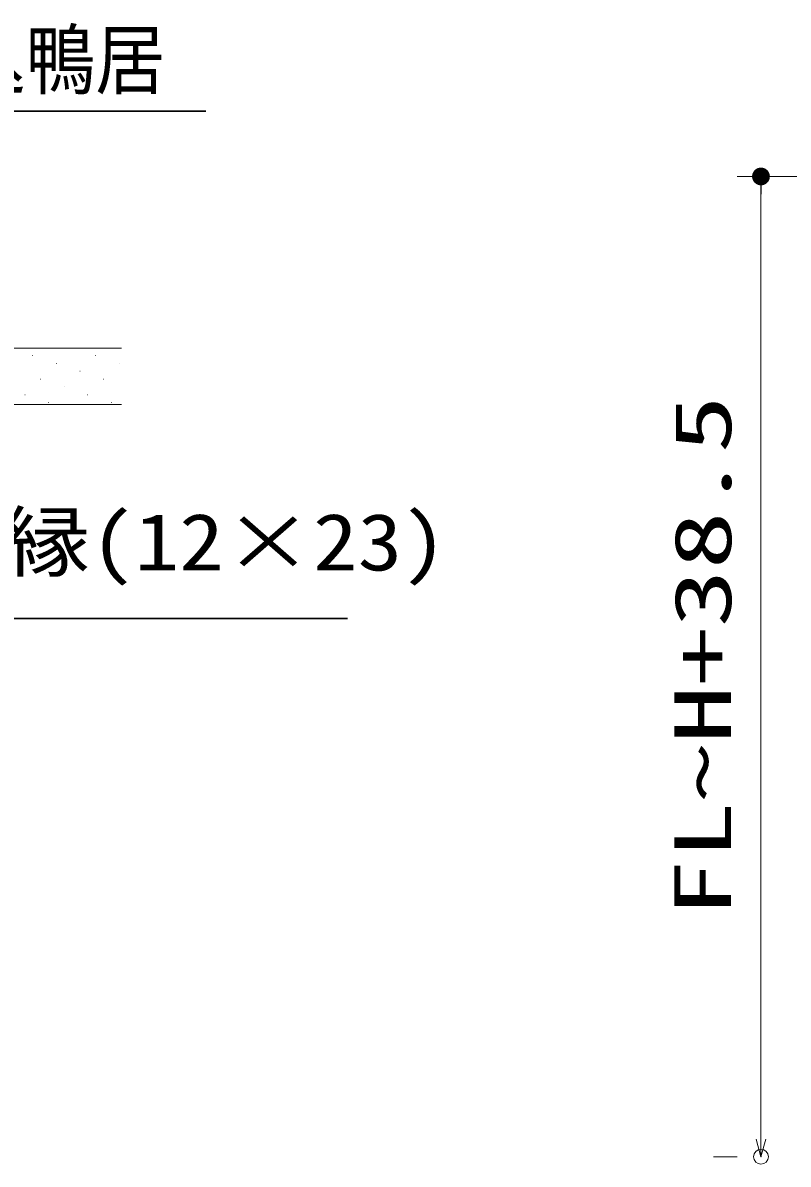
# Model space of a CAD drawing. Units: millimetres, scale not verified. Extents: x -1306 to 1306, y -607 to 607.
# Drawn here: x -132.5 to -3.3, y -392.3 to -199.6 of the extents above; entities that cross this region are included whole.
import ezdxf
from ezdxf.enums import TextEntityAlignment as Align

# ---------------------------------------------------------------- set-up
doc = ezdxf.new("R2010")
doc.units = ezdxf.units.MM
doc.header["$LTSCALE"] = 5
doc.header["$PDMODE"] = 32
doc.header["$PDSIZE"] = 2.5
for name, color, linetype, lineweight in [('0-1_線(黄)', 2, 'Continuous', 15), ('0-D_線(白)', 7, 'Continuous', 30), ('1-1_寸法線', 3, 'Continuous', 13), ('1-2_ハッチング', 6, 'Continuous', 9), ('1-4_DEFPOINTS', 7, 'Continuous', 5), ('1-5_0', 3, 'Continuous', 25)]:
    doc.layers.add(name, color=color, linetype=linetype, lineweight=lineweight)
doc.styles.add('ＭＳ ゴシック', font='')
doc.styles.get('ＭＳ ゴシック').set_extended_font_data('MS Gothic')

# ---------------------------------------------------------------- blocks, each defined once
blk = doc.blocks.new('_DOT')
at = {"layer": '1-5_0'}
blk.add_line((-2.5, 0), (-5, 0), dxfattribs=at)
for points in [[(0, 0), (-2.5, 0), (-2.48, 0.313)], [(0, 0), (-2.48, -0.313), (-2.5, 0)], [(0, 0), (-2.48, 0.313), (-2.421, 0.622)], [(0, 0), (-2.421, -0.622), (-2.48, -0.313)], [(0, 0), (-2.421, 0.622), (-2.324, 0.92)], [(0, 0), (-2.324, -0.92), (-2.421, -0.622)], [(0, 0), (-2.324, 0.92), (-2.191, 1.204)], [(0, 0), (-2.191, -1.204), (-2.324, -0.92)], [(0, 0), (-2.191, 1.204), (-2.023, 1.469)], [(0, 0), (-2.023, -1.469), (-2.191, -1.204)], [(0, 0), (-2.023, 1.469), (-1.822, 1.711)], [(0, 0), (-1.822, -1.711), (-2.023, -1.469)], [(0, 0), (-1.822, 1.711), (-1.594, 1.926)], [(0, 0), (-1.594, -1.926), (-1.822, -1.711)], [(0, 0), (-1.594, 1.926), (-1.34, 2.111)], [(0, 0), (-1.34, -2.111), (-1.594, -1.926)], [(0, 0), (-1.34, 2.111), (-1.064, 2.262)], [(0, 0), (-1.064, -2.262), (-1.34, -2.111)], [(0, 0), (-1.064, 2.262), (-0.773, 2.378)], [(0, 0), (-0.773, -2.378), (-1.064, -2.262)], [(0, 0), (-0.773, 2.378), (-0.468, 2.456)], [(0, 0), (-0.468, -2.456), (-0.773, -2.378)], [(0, 0), (-0.468, 2.456), (-0.157, 2.495)], [(0, 0), (-0.157, -2.495), (-0.468, -2.456)], [(0, 0), (-0.157, 2.495), (0.157, 2.495)], [(0, 0), (0.157, -2.495), (-0.157, -2.495)], [(0, 0), (0.157, 2.495), (0.468, 2.456)], [(0, 0), (0.468, 2.456), (0.773, 2.378)], [(0, 0), (0.773, 2.378), (1.064, 2.262)], [(0, 0), (1.064, 2.262), (1.34, 2.111)], [(0, 0), (1.34, 2.111), (1.594, 1.926)], [(0, 0), (1.594, 1.926), (1.822, 1.711)], [(0, 0), (1.822, 1.711), (2.023, 1.469)], [(0, 0), (2.023, 1.469), (2.191, 1.204)], [(0, 0), (2.191, 1.204), (2.324, 0.92)], [(0, 0), (2.324, 0.92), (2.421, 0.622)], [(0, 0), (2.421, 0.622), (2.48, 0.313)], [(0, 0), (2.48, 0.313), (2.5, 0)], [(0, 0), (0.468, -2.456), (0.157, -2.495)], [(0, 0), (0.773, -2.378), (0.468, -2.456)], [(0, 0), (1.064, -2.262), (0.773, -2.378)], [(0, 0), (1.34, -2.111), (1.064, -2.262)], [(0, 0), (1.594, -1.926), (1.34, -2.111)], [(0, 0), (1.822, -1.711), (1.594, -1.926)], [(0, 0), (2.023, -1.469), (1.822, -1.711)], [(0, 0), (2.191, -1.204), (2.023, -1.469)], [(0, 0), (2.324, -0.92), (2.191, -1.204)], [(0, 0), (2.421, -0.622), (2.324, -0.92)], [(0, 0), (2.48, -0.313), (2.421, -0.622)], [(0, 0), (2.5, 0), (2.48, -0.313)]]:
    blk.add_solid(points, dxfattribs=at)
blk = doc.blocks.new('_Open30')
at = {"layer": '1-5_0', "lineweight": 13}
blk.add_line((0, 0), (-5, 0), dxfattribs=at)
blk.add_lwpolyline([(-5, 1.34), (0, 0), (-5, -1.34)], dxfattribs=at)

msp = doc.modelspace()

# ---------------------------------------------------------------- linework, layer by layer
at = {"layer": '0-1_線(黄)'}
for p, q in [((-192.787, -254.536), (-115.821, -254.536)), ((-192.787, -264.036), (-115.821, -264.036))]:
    msp.add_line(p, q, dxfattribs=at)
at = {"layer": '0-D_線(白)'}
for points in [[(-101.617, -214.507), (-193.976, -214.507), (-204.329, -228.073)], [(-77.705, -300.187), (-196.311, -300.187), (-195.963, -272.998)]]:
    msp.add_lwpolyline(points, dxfattribs=at)
at = {"layer": '1-1_寸法線'}
for p, q in [((48.075, -225.536), (-11.925, -225.536)), ((-7.925, -228.536), (-7.925, -388.062)), ((-15.925, -391.062), (-11.925, -391.062))]:
    msp.add_line(p, q, dxfattribs=at)
at = {"layer": '1-2_ハッチング'}
for p, q in [((-130.829, -255.776), (-130.779, -255.776)), ((-120.223, -255.776), (-120.173, -255.776)), ((-126.852, -257.102), (-126.802, -257.102)), ((-116.245, -257.102), (-116.195, -257.102)), ((-129.503, -259.753), (-129.453, -259.753)), ((-122.874, -258.427), (-122.824, -258.427)), ((-118.897, -259.753), (-118.847, -259.753)), ((-125.526, -261.079), (-125.476, -261.079)), ((-132.155, -262.405), (-132.105, -262.405)), ((-128.178, -263.731), (-128.128, -263.731)), ((-121.548, -262.405), (-121.498, -262.405)), ((-117.571, -263.731), (-117.521, -263.731))]:
    msp.add_line(p, q, dxfattribs=at)
at = {"layer": '1-4_DEFPOINTS'}
msp.add_point((-7.925, -391.062), dxfattribs=at)
msp.add_point((-7.925, -391.062), dxfattribs=at)

# ---------------------------------------------------------------- block references
at = {"layer": '1-1_寸法線', "xscale": 0.6, "yscale": 0.6}
for name, p, rotation in [('_DOT', (-7.925, -225.536), 90), ('_Open30', (-7.925, -391.062), 270)]:
    msp.add_blockref(name, p, dxfattribs=dict(at, rotation=rotation))

# ---------------------------------------------------------------- texts
at = {"layer": '1-1_寸法線', "style": 'ＭＳ ゴシック'}
for s, height, width, p in [('天井埋込鴨居', 9.604, 0.9, (-179.176, -213.494)), ('天井押縁(12×23)', 9.621, 1.15, (-181.511, -294.952))]:
    msp.add_text(s, height=height, dxfattribs=dict(at, width=width)).set_placement(p, align=Align.BOTTOM_LEFT)
at = {"layer": '1-1_寸法線', "style": 'ＭＳ ゴシック', "width": 1.5}
msp.add_text('FL~H+38.5', height=9.604, rotation=90, dxfattribs=at).set_placement((-10.075, -350.68), align=Align.BOTTOM_LEFT)

doc.saveas('drawing.dxf')
